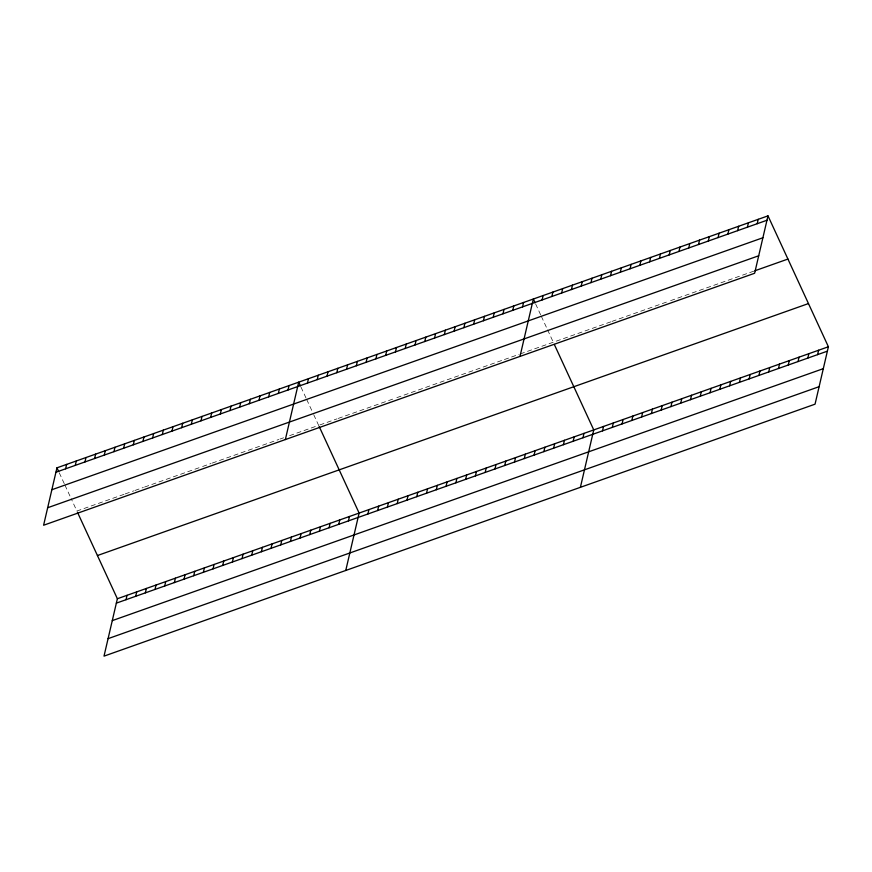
<?xml version="1.0" encoding="UTF-8"?>
<svg xmlns="http://www.w3.org/2000/svg" width="872" height="872" viewBox="0 0 872 872"><rect width="100%" height="100%" fill="white"/><g stroke="black" fill="none" stroke-linecap="round" stroke-linejoin="round"><path stroke-width="0.65" stroke-dasharray="4.36 3.27" d="M124.031 494.326L76.889 511.036L71.199 498.686M125.241 493.901L133.71 490.903M134.909 490.467L143.379 487.47M144.589 487.045L201.399 466.912M202.609 466.487L211.068 463.479M212.278 463.054L278.757 439.499M279.967 439.063L283.585 437.788M289.635 435.64L318.64 425.362L312.95 413.023M319.871 424.926L336.974 418.865M338.194 418.429L395.637 398.079M396.858 397.643L503.177 359.962M504.398 359.537L519.069 354.337M520.29 353.901L610.727 321.855M611.948 321.419L669.38 301.069M670.601 300.633L753.702 271.181M535.626 303.947L540.749 315.054M541.327 316.285L547.017 328.635M547.583 329.867L553.284 342.206M300.982 387.103L306.116 398.21M306.682 399.441L312.383 411.78M59.242 472.766L64.365 483.873M64.931 485.115L70.632 497.454"/><path stroke-width="1.31" d="M56.953 467.828L43.6 525.238L754.629 273.263L767.992 215.864L56.953 467.828L58.664 471.534M65.607 468.798L66.632 464.405M75.275 465.376L76.3 460.983M84.944 461.953L85.968 457.549M94.612 458.519L95.637 454.127M104.28 455.097L105.305 450.693M113.96 451.674L114.973 447.271M123.628 448.241L124.652 443.848M133.296 444.818L134.321 440.415M142.964 441.385L143.989 436.992M152.633 437.962L153.657 433.569M77.412 512.147L117.371 598.737L104.008 656.136L815.048 404.172L828.4 346.762L767.992 215.864M162.301 434.539L163.326 430.136M126.015 599.707L127.04 595.314M171.969 431.106L172.994 426.713M135.683 596.284L136.708 591.881M181.649 427.683L182.673 423.28M145.352 592.851L146.376 588.458M191.317 424.25L192.341 419.857M155.031 589.428L156.044 585.036M200.985 420.827L202.01 416.435M164.699 586.006L165.724 581.602M210.653 417.405L211.678 413.001M174.367 582.572L175.392 578.18M220.322 413.971L221.346 409.578M184.036 579.15L185.06 574.746M229.99 410.548L231.015 406.145M193.704 575.727L194.729 571.323M239.669 407.126L240.683 402.722M203.372 572.294L204.397 567.901M249.338 403.692L250.362 399.3M213.051 568.871L214.065 564.467M259.006 400.27L260.03 395.866M222.72 565.438L223.744 561.045M268.674 396.836L269.699 392.444M232.388 562.015L233.413 557.611M278.342 393.414L279.367 389.01M242.056 558.592L243.081 554.189M288.011 389.991L289.035 385.588M251.725 555.159L252.749 550.766M285.351 439.564L298.704 382.165L300.415 385.86M261.393 551.736L262.418 547.333M307.456 383.091L308.481 378.699M271.061 548.303L272.086 543.91M317.234 379.625L318.258 375.233M280.74 544.88L281.765 540.487M327.011 376.17L328.036 371.766M290.409 541.458L291.433 537.054M336.788 372.704L337.813 368.3M300.077 538.024L301.102 533.631M346.565 369.238L347.59 364.834M309.745 534.601L310.77 530.198M356.343 365.771L357.367 361.379M319.414 531.168L320.438 526.775M366.12 362.305L367.145 357.912M329.082 527.745L330.107 523.353M375.897 358.839L376.922 354.446M338.761 524.323L339.775 519.919M385.675 355.373L386.699 350.98M348.429 520.889L349.454 516.497M395.452 351.917L396.477 347.514M345.759 570.473L359.122 513.063L319.163 426.473M405.229 348.451L406.254 344.048M367.875 514L368.9 509.608M415.007 344.985L416.031 340.581M377.652 510.534L378.677 506.142M424.784 341.519L425.808 337.126M387.43 507.068L388.454 502.675M434.561 338.053L435.586 333.66M397.207 503.613L398.232 499.209M444.339 334.586L445.363 330.194M406.984 500.147L407.998 495.743M454.116 331.131L455.13 326.728M416.762 496.68L417.775 492.277M463.893 327.665L464.907 323.261M426.528 493.214L427.553 488.811M473.66 324.199L474.684 319.795M436.305 489.748L437.33 485.355M483.437 320.733L484.461 316.329M446.083 486.282L447.107 481.889M493.214 317.266L494.239 312.874M455.86 482.816L456.884 478.423M502.991 313.8L504.016 309.407M465.637 479.36L466.662 474.957M512.769 310.334L513.793 305.941M475.414 475.894L476.439 471.49M522.546 306.879L523.571 302.475M485.192 472.428L486.216 468.024M519.995 356.408L533.348 299.009L535.059 302.715M494.969 468.962L495.994 464.558M542.101 299.946L543.125 295.543M504.746 465.495L505.771 461.103M551.878 296.48L552.903 292.076M514.524 462.029L515.548 457.637M561.655 293.014L562.68 288.621M524.301 458.563L525.326 454.17M571.433 289.548L572.457 285.155M534.078 455.108L535.103 450.704M581.21 286.081L582.234 281.689M543.856 451.642L544.88 447.238M590.987 282.626L592.012 278.223M553.633 448.175L554.657 443.772M600.764 279.16L601.789 274.756M563.41 444.709L564.435 440.305M610.542 275.694L611.566 271.29M573.187 441.243L574.212 436.85M620.319 272.228L621.344 267.824M582.965 437.777L583.978 433.384M630.096 268.761L631.11 264.369M580.403 487.317L593.756 429.918L554.309 344.44M639.874 265.295L640.887 260.902M602.508 430.855L603.533 426.452M649.64 261.829L650.665 257.436M612.286 427.389L613.31 422.985M659.417 258.374L660.442 253.97M622.063 423.923L623.088 419.519M669.195 254.907L670.219 250.504M631.84 420.457L632.865 416.053M678.972 251.441L679.997 247.038M641.618 416.99L642.642 412.598M688.749 247.975L689.774 243.571M651.395 413.524L652.419 409.132M698.527 244.509L699.551 240.116M661.172 410.058L662.197 405.665M708.304 241.043L709.328 236.65M670.949 406.603L671.974 402.199M718.081 237.576L719.106 233.184M680.727 403.137L681.751 398.733M727.858 234.121L728.883 229.718M690.504 399.67L691.529 395.267M737.636 230.655L738.66 226.251M700.281 396.204L701.306 391.811M747.413 227.189L748.438 222.785M710.059 392.738L711.083 388.345M757.19 223.723L758.215 219.33M719.836 389.272L720.861 384.879M729.613 385.805L730.638 381.413M739.391 382.35L740.415 377.947M749.168 378.884L750.182 374.48M758.945 375.418L759.959 371.014M768.712 371.952L769.736 367.559M778.489 368.485L779.514 364.093M788.266 365.019L789.291 360.627M798.043 361.553L799.068 357.16M807.821 358.098L808.845 353.694M817.598 354.632L818.623 350.228M55.939 472.232L766.968 220.256M51.862 489.726L762.891 237.751M47.666 507.744L758.705 255.769M754.923 270.756L787.928 259.06M97.435 555.54L808.464 303.565M117.371 598.737L828.4 346.762M116.347 603.141L827.375 351.165M112.281 620.624L823.31 368.66M108.084 638.653L819.113 386.678"/></g></svg>
